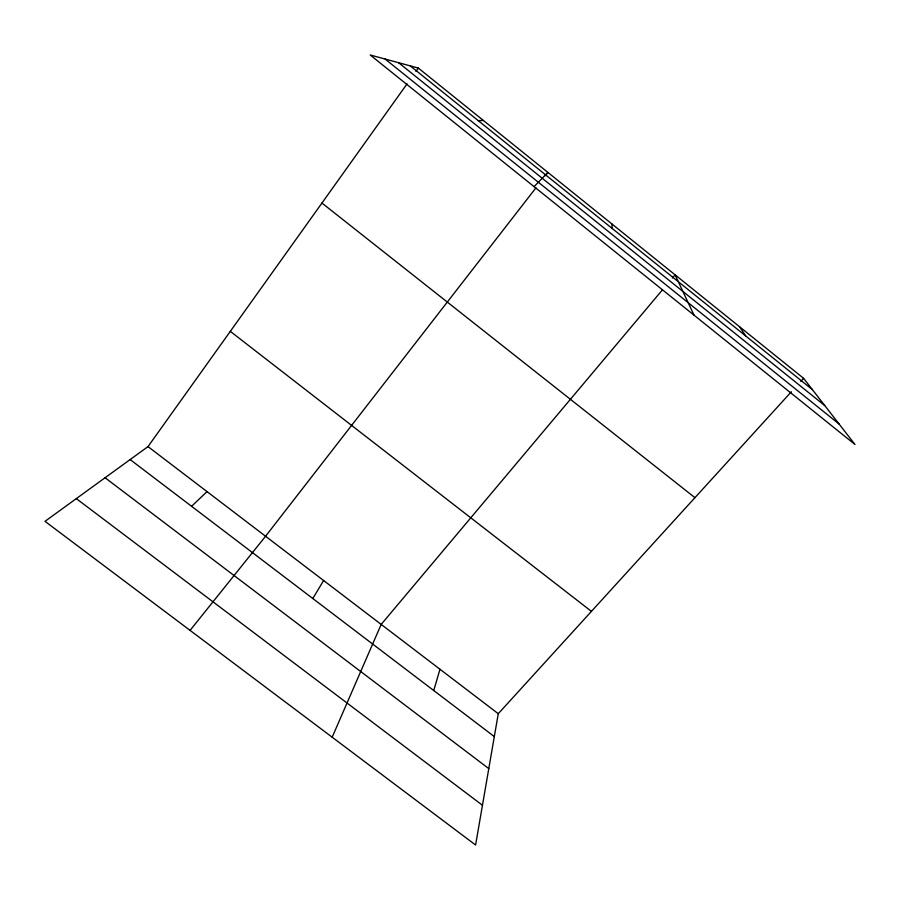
<?xml version="1.0" encoding="UTF-8"?>
<svg xmlns="http://www.w3.org/2000/svg" width="900" height="900" viewBox="0 0 900 900"><rect width="100%" height="100%" fill="white"/><g stroke="black" fill="none" stroke-linecap="round" stroke-linejoin="round"><path stroke-width="1.35" d="M791.393 391.736L498.274 713.7L475.594 845.01L45 521.336L148.005 446.603L407.048 83.88M433.755 690.525L439.965 669.251M332.179 737.212L381.173 624.409L662.4 289.89M312.806 598.523L323.618 580.511M415.924 71.46L418.331 68.074L803.599 378.326L855 444.499L370.204 54.99L418.331 68.074M535.939 187.852L265.567 536.254L190.069 630.383M545.355 175.736L547.92 172.429L534.06 186.638M672.356 278.055L675.067 274.826L694.058 315.191M800.775 381.42L803.599 378.326M191.565 506.295L207.034 491.614M478.215 120.623L483.435 120.499M76.309 498.623L482.456 805.264M105.075 477.754L488.79 768.611M130.14 459.562L494.314 736.594M148.005 446.603L498.274 713.7M230.31 331.358L591.435 611.37M321.941 203.051L694.946 497.678M385.132 59.051L839.149 424.08M410.186 65.858L812.363 389.61M398.61 62.719L824.749 405.562M739.643 326.824L745.661 335.914M611.786 223.864L612.259 228.532"/></g></svg>
